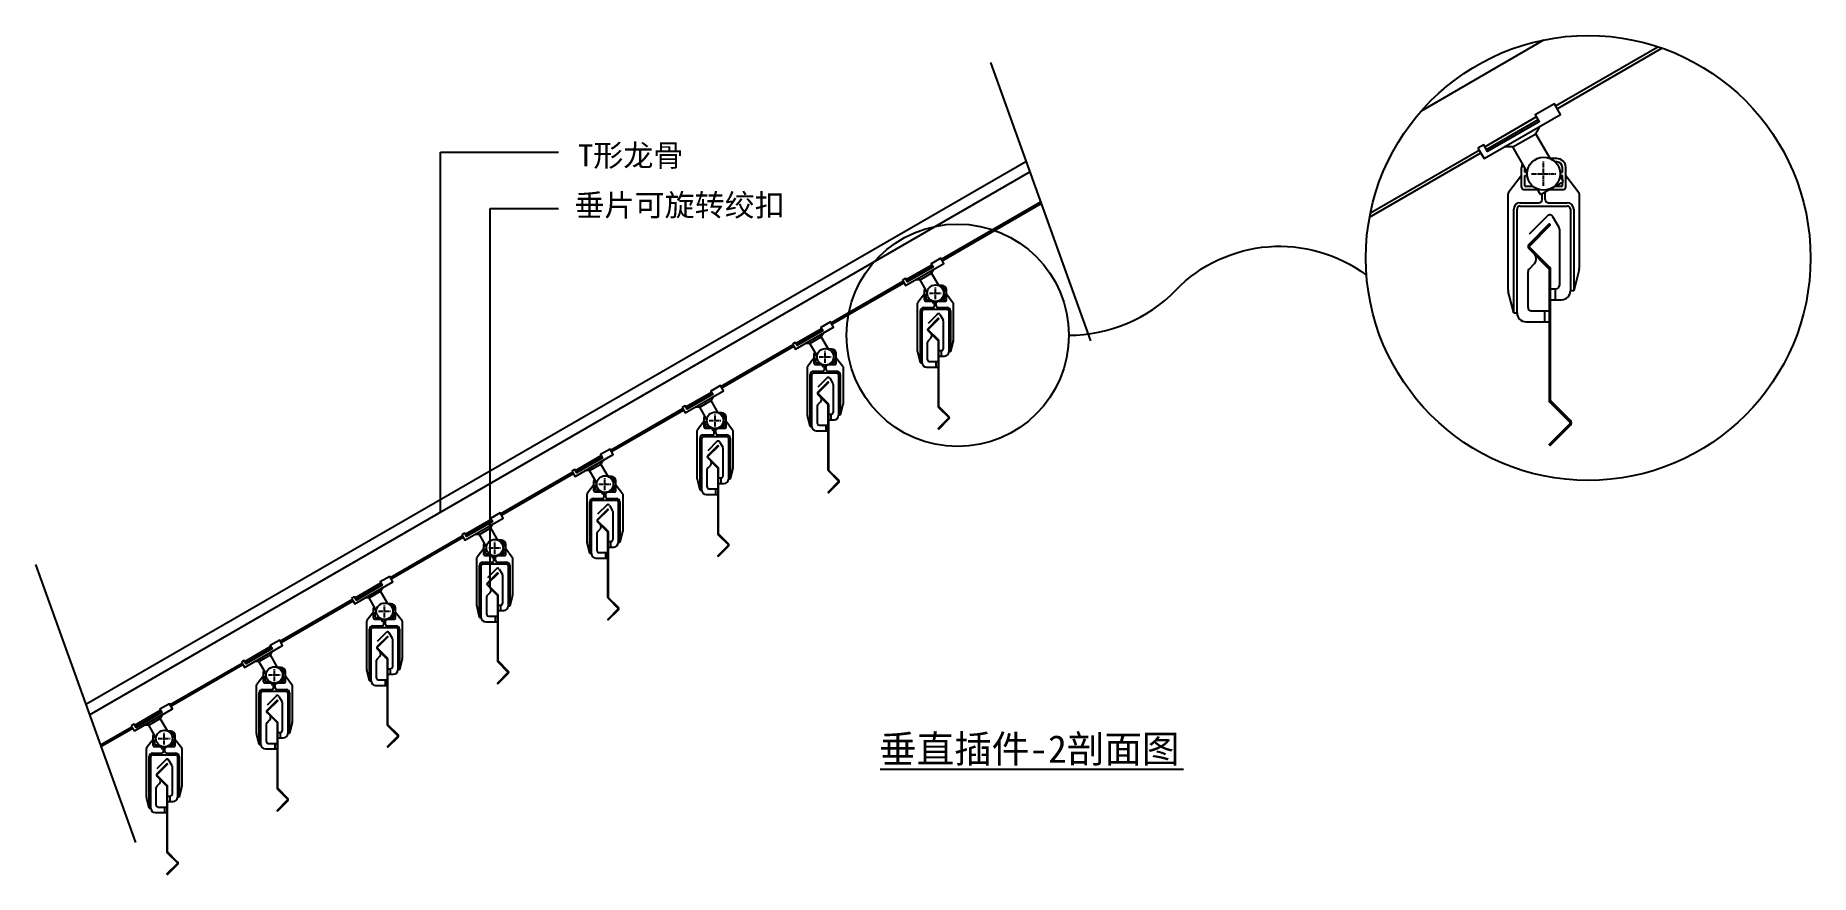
# Model space of a CAD drawing. Extents: x 57 to 1668, y 270 to 1031.
import ezdxf

# ---------------------------------------------------------------- set-up
doc = ezdxf.new("R2010")
doc.units = 0
doc.header["$LTSCALE"] = 0.2
doc.header["$MEASUREMENT"] = 0
doc.linetypes.add('CENTER2', pattern=[28.575, 19.05, -3.175, 3.175, -3.175])
doc.layers.get('0').update_dxf_attribs({"linetype": 'CONTINUOUS'})
for name, color, linetype in [('2', 2, 'CONTINUOUS'), ('3', 3, 'CONTINUOUS'), ('4', 4, 'CONTINUOUS'), ('7', 7, 'CONTINUOUS'), ('BH', 3, 'CONTINUOUS'), ('DIM', 3, 'CONTINUOUS'), ('S', 7, 'CONTINUOUS'), ('TEXT', 3, 'CONTINUOUS')]:
    doc.layers.add(name, color=color, linetype=linetype)
doc.styles.add('HZ', font='')
doc.styles.get('HZ').set_extended_font_data('仿宋_GB2312')
doc.dimstyles.new('STANDARD$7', dxfattribs={"dimtxt": 20, "dimasz": 5, "dimexe": 0.18, "dimexo": 0.0625, "dimgap": 0.09, "dimtad": 1, "dimdec": 0, "dimzin": 0, "dimtxsty": 'STANDARD', "dimblk1": 'DOT', "dimblk2": 'DOT', "dimsah": 1, "dimcen": 0.09, "dimclrt": 7, "dimazin": 3, "dimtfac": 1, "dimtdec": 4, "dimtmove": 0, "dimatfit": 3, "dimtolj": 1, "dimtzin": 0})

# ---------------------------------------------------------------- blocks, each defined once
blk = doc.blocks.new('_DOT')
at = {"color": 0, "linetype": 'BYBLOCK'}
blk.add_line((-0.5, 0), (-1, 0), dxfattribs=at)
at = {"color": 0, "linetype": 'BYBLOCK', "const_width": 0.5}
blk.add_lwpolyline([(-0.25, 0, 1), (0.25, 0, 1)], format="xyb", close=True, dxfattribs=at)

msp = doc.modelspace()

# ---------------------------------------------------------------- linework, layer by layer
at = {"layer": '2'}
msp.add_line((102.8, 424.7), (956, 917.3), dxfattribs=at)
at = {"layer": '3'}
for p, q in [((1398, 930.4), (1418.8, 942.4)), ((1424.4, 882.8), (1424.4, 887.9)), ((1427.4, 882.8), (1427.4, 888.8)), ((1398.7, 779.8), (1398.7, 873.8)), ((1401.7, 779.8), (1401.7, 873.8)), ((1404.7, 879.8), (1421.4, 879.8)), ((1404.7, 876.8), (1447.2, 876.8)), ((1430.4, 879.8), (1447.2, 879.8)), ((1450.2, 873.8), (1450.2, 799.8)), ((1453.2, 873.8), (1453.2, 799.8)), ((1429.3, 867.9), (1412.6, 851.1)), ((1434, 867.3), (1439.7, 857.5)), ((1440.2, 856), (1440.2, 804.8)), ((1412.6, 819.6), (1417.5, 824.5)), ((859.9, 809.9), (870.3, 815.9)), ((1411.7, 784.8), (1411.7, 817.5)), ((1432.2, 801.8), (1437.2, 801.8)), ((1432.2, 791.8), (1442.2, 791.8)), ((1436.2, 801.8), (1436.2, 791.8)), ((1453.2, 799.8), (1450.2, 799.8)), ((860.2, 734.6), (860.2, 781.6)), ((861.7, 734.6), (861.7, 781.6)), ((863.2, 784.6), (871.6, 784.6)), ((863.2, 783.1), (884.5, 783.1)), ((875.6, 778.6), (867.2, 770.3)), ((873.1, 786.1), (873.1, 788.6)), ((874.6, 786.1), (874.6, 789.1)), ((876.1, 784.6), (884.5, 784.6)), ((877.9, 778.3), (880.8, 773.4)), ((886, 781.6), (886, 744.6)), ((887.5, 781.6), (887.5, 744.6)), ((1414.7, 781.8), (1430.8, 781.8)), ((1426.8, 781.8), (1426.8, 771.8)), ((1430.8, 781.8), (1430.8, 771.8)), ((759.9, 752.2), (770.3, 758.2)), ((881, 772.7), (881, 747.1)), ((1409.7, 771.8), (1430.8, 771.8)), ((866.7, 737.1), (866.7, 753.4)), ((867.2, 754.5), (869.6, 756.9)), ((877, 745.6), (879.5, 745.6)), ((879, 745.6), (879, 740.6)), ((887.5, 744.6), (886, 744.6)), ((763.2, 726.9), (771.6, 726.9)), ((763.2, 725.4), (784.5, 725.4)), ((773.1, 728.4), (773.1, 730.9)), ((774.6, 728.4), (774.6, 731.4)), ((776.1, 726.9), (784.5, 726.9)), ((865.7, 730.6), (876.3, 730.6)), ((868.2, 735.6), (876.3, 735.6)), ((874.3, 735.6), (874.3, 730.6)), ((876.3, 735.6), (876.3, 730.6)), ((877, 740.6), (882, 740.6)), ((760.2, 676.9), (760.2, 723.9)), ((761.7, 676.9), (761.7, 723.9)), ((775.6, 720.9), (767.2, 712.5)), ((777.9, 720.6), (780.8, 715.7)), ((781, 715), (781, 689.4)), ((786, 723.9), (786, 686.9)), ((787.5, 723.9), (787.5, 686.9)), ((659.9, 694.4), (670.3, 700.4)), ((766.7, 679.4), (766.7, 695.7)), ((767.2, 696.8), (769.6, 699.2)), ((768.2, 677.9), (776.3, 677.9)), ((774.3, 677.9), (774.3, 672.9)), ((776.3, 677.9), (776.3, 672.9)), ((777, 687.9), (779.5, 687.9)), ((777, 682.9), (782, 682.9)), ((779, 687.9), (779, 682.9)), ((787.5, 686.9), (786, 686.9)), ((660.2, 619.1), (660.2, 666.1)), ((661.7, 619.1), (661.7, 666.1)), ((663.2, 669.1), (671.6, 669.1)), ((663.2, 667.6), (684.5, 667.6)), ((675.6, 663.2), (667.2, 654.8)), ((673.1, 670.6), (673.1, 673.2)), ((674.6, 670.6), (674.6, 673.6)), ((676.1, 669.1), (684.5, 669.1)), ((677.9, 662.9), (680.8, 658)), ((686, 666.1), (686, 629.1)), ((687.5, 666.1), (687.5, 629.1)), ((765.7, 672.9), (776.3, 672.9)), ((681, 657.2), (681, 631.6)), ((559.9, 636.7), (570.3, 642.7)), ((666.7, 621.6), (666.7, 638)), ((667.2, 639), (669.6, 641.5)), ((677, 630.1), (679.5, 630.1)), ((679, 630.1), (679, 625.1)), ((687.5, 629.1), (686, 629.1)), ((573.1, 612.9), (573.1, 615.4)), ((574.6, 612.9), (574.6, 615.9)), ((665.7, 615.1), (676.3, 615.1)), ((668.2, 620.1), (676.3, 620.1)), ((674.3, 620.1), (674.3, 615.1)), ((676.3, 620.1), (676.3, 615.1)), ((677, 625.1), (682, 625.1)), ((560.2, 561.4), (560.2, 608.4)), ((561.7, 561.4), (561.7, 608.4)), ((563.2, 611.4), (571.6, 611.4)), ((563.2, 609.9), (584.5, 609.9)), ((575.6, 605.4), (567.2, 597.1)), ((576.1, 611.4), (584.5, 611.4)), ((577.9, 605.1), (580.8, 600.2)), ((581, 599.5), (581, 573.9)), ((586, 608.4), (586, 571.4)), ((587.5, 608.4), (587.5, 571.4)), ((459.9, 578.9), (470.3, 584.9)), ((566.7, 563.9), (566.7, 580.2)), ((567.2, 581.3), (569.6, 583.7)), ((577, 572.4), (579.5, 572.4)), ((577, 567.4), (582, 567.4)), ((579, 572.4), (579, 567.4)), ((587.5, 571.4), (586, 571.4)), ((460.2, 503.6), (460.2, 550.6)), ((461.7, 503.6), (461.7, 550.6)), ((463.2, 553.6), (471.6, 553.6)), ((463.2, 552.1), (484.5, 552.1)), ((473.1, 555.1), (473.1, 557.7)), ((474.6, 555.1), (474.6, 558.1)), ((476.1, 553.6), (484.5, 553.6)), ((486, 550.6), (486, 513.7)), ((487.5, 550.6), (487.5, 513.7)), ((565.7, 557.4), (576.3, 557.4)), ((568.2, 562.4), (576.3, 562.4)), ((574.3, 562.4), (574.3, 557.4)), ((576.3, 562.4), (576.3, 557.4)), ((475.6, 547.7), (467.2, 539.3)), ((477.9, 547.4), (480.8, 542.5)), ((481, 541.8), (481, 516.2)), ((359.9, 521.2), (370.3, 527.2)), ((466.7, 506.1), (466.7, 522.5)), ((467.2, 523.6), (469.6, 526)), ((373.1, 497.4), (373.1, 500)), ((374.6, 497.4), (374.6, 500.4)), ((465.7, 499.6), (476.3, 499.6)), ((468.2, 504.6), (476.3, 504.6)), ((474.3, 504.6), (474.3, 499.6)), ((476.3, 504.6), (476.3, 499.6)), ((477, 514.7), (479.5, 514.7)), ((477, 509.7), (482, 509.7)), ((479, 514.7), (479, 509.7)), ((487.5, 513.7), (486, 513.7)), ((360.2, 445.9), (360.2, 492.9)), ((361.7, 445.9), (361.7, 492.9)), ((363.2, 495.9), (371.6, 495.9)), ((363.2, 494.4), (384.5, 494.4)), ((375.6, 490), (367.2, 481.6)), ((376.1, 495.9), (384.5, 495.9)), ((377.9, 489.7), (380.8, 484.8)), ((381, 484), (381, 458.4)), ((386, 492.9), (386, 455.9)), ((387.5, 492.9), (387.5, 455.9)), ((259.9, 463.5), (270.3, 469.5)), ((367.2, 465.8), (369.6, 468.3)), ((366.7, 448.4), (366.7, 464.8)), ((377, 456.9), (379.5, 456.9)), ((377, 451.9), (382, 451.9)), ((379, 456.9), (379, 451.9)), ((387.5, 455.9), (386, 455.9)), ((260.2, 388.2), (260.2, 435.2)), ((261.7, 388.2), (261.7, 435.2)), ((263.2, 438.2), (271.6, 438.2)), ((263.2, 436.7), (284.5, 436.7)), ((273.1, 439.7), (273.1, 442.2)), ((274.6, 439.7), (274.6, 442.7)), ((276.1, 438.2), (284.5, 438.2)), ((286, 435.2), (286, 398.2)), ((287.5, 435.2), (287.5, 398.2)), ((365.7, 441.9), (376.3, 441.9)), ((368.2, 446.9), (376.3, 446.9)), ((374.3, 446.9), (374.3, 441.9)), ((376.3, 446.9), (376.3, 441.9)), ((275.6, 432.2), (267.2, 423.9)), ((277.9, 431.9), (280.8, 427)), ((281, 426.3), (281, 400.7)), ((159.9, 405.7), (170.3, 411.7)), ((266.7, 390.7), (266.7, 407)), ((267.2, 408.1), (269.6, 410.5)), ((268.2, 389.2), (276.3, 389.2)), ((274.3, 389.2), (274.3, 384.2)), ((276.3, 389.2), (276.3, 384.2)), ((277, 399.2), (279.5, 399.2)), ((277, 394.2), (282, 394.2)), ((279, 399.2), (279, 394.2)), ((287.5, 398.2), (286, 398.2)), ((160.2, 330.4), (160.2, 377.4)), ((161.7, 330.4), (161.7, 377.4)), ((163.2, 380.4), (171.6, 380.4)), ((163.2, 378.9), (184.5, 378.9)), ((175.6, 374.5), (167.2, 366.1)), ((173.1, 381.9), (173.1, 384.5)), ((174.6, 381.9), (174.6, 384.9)), ((176.1, 380.4), (184.5, 380.4)), ((177.9, 374.2), (180.8, 369.3)), ((186, 377.4), (186, 340.5)), ((187.5, 377.4), (187.5, 340.5)), ((265.7, 384.2), (276.3, 384.2)), ((181, 368.5), (181, 343)), ((166.7, 332.9), (166.7, 349.3)), ((167.2, 350.4), (169.6, 352.8)), ((177, 341.5), (179.5, 341.5)), ((179, 341.5), (179, 336.5)), ((187.5, 340.5), (186, 340.5)), ((165.7, 326.4), (176.3, 326.4)), ((168.2, 331.4), (176.3, 331.4)), ((174.3, 331.4), (174.3, 326.4)), ((176.3, 331.4), (176.3, 326.4)), ((177, 336.5), (182, 336.5))]:
    msp.add_line(p, q, dxfattribs=at)
for points in [[(867.2, 765.7, 0.414214), (867.2, 763.6), (876, 754.8, -0.198912), (876.3, 754.2), (876.3, 724.7), (876.3, 695.2, 0.198912), (876.7, 694.1), (885.6, 685.2, -0.414214), (885.6, 684.2), (876.4, 674.9), (876.9, 674.4), (886.1, 683.6, 0.414214), (886.1, 685.7), (877.2, 694.6, -0.198912), (877, 695.1), (877, 724.7), (877, 754.2, 0.198912), (876.5, 755.3), (867.6, 764.2, -0.414214), (867.6, 765.2), (876.9, 774.4), (876.4, 774.9)], [(767.2, 708, 0.414214), (767.2, 705.9), (776, 697, -0.198912), (776.3, 696.5), (776.3, 667), (776.3, 637.4, 0.198912), (776.7, 636.4), (785.6, 627.5, -0.414214), (785.6, 626.4), (776.4, 617.2), (776.9, 616.7), (786.1, 625.9, 0.414214), (786.1, 628), (777.2, 636.9, -0.198912), (777, 637.4), (777, 667), (777, 696.5, 0.198912), (776.5, 697.5), (767.6, 706.4, -0.414214), (767.6, 707.5), (776.9, 716.7), (776.4, 717.2)], [(667.2, 650.3, 0.414214), (667.2, 648.2), (676, 639.3, -0.198912), (676.3, 638.8), (676.3, 609.2), (676.3, 579.7, 0.198912), (676.7, 578.6), (685.6, 569.7, -0.414214), (685.6, 568.7), (676.4, 559.5), (676.9, 559), (686.1, 568.2, 0.414214), (686.1, 570.3), (677.2, 579.1, -0.198912), (677, 579.7), (677, 609.2), (677, 638.7, 0.198912), (676.5, 639.8), (667.6, 648.7, -0.414214), (667.6, 649.7), (676.9, 659), (676.4, 659.5)], [(567.2, 592.5, 0.414214), (567.2, 590.4), (576, 581.6, -0.198912), (576.3, 581), (576.3, 551.5), (576.3, 522, 0.198912), (576.7, 520.9), (585.6, 512, -0.414214), (585.6, 511), (576.4, 501.7), (576.9, 501.2), (586.1, 510.4, 0.414214), (586.1, 512.5), (577.2, 521.4, -0.198912), (577, 521.9), (577, 551.5), (577, 581, 0.198912), (576.5, 582.1), (567.6, 591, -0.414214), (567.6, 592), (576.9, 601.2), (576.4, 601.7)], [(467.2, 534.8, 0.414214), (467.2, 532.7), (476, 523.8, -0.198912), (476.3, 523.3), (476.3, 493.8), (476.3, 464.2, 0.198912), (476.7, 463.2), (485.6, 454.3, -0.414214), (485.6, 453.2), (476.4, 444), (476.9, 443.5), (486.1, 452.7, 0.414214), (486.1, 454.8), (477.2, 463.7, -0.198912), (477, 464.2), (477, 493.8), (477, 523.3, 0.198912), (476.5, 524.3), (467.6, 533.2, -0.414214), (467.6, 534.3), (476.9, 543.5), (476.4, 544)], [(367.2, 477.1, 0.414214), (367.2, 475), (376, 466.1, -0.198912), (376.3, 465.6), (376.3, 436), (376.3, 406.5, 0.198912), (376.7, 405.4), (385.6, 396.5, -0.414214), (385.6, 395.5), (376.4, 386.3), (376.9, 385.8), (386.1, 395, 0.414214), (386.1, 397.1), (377.2, 405.9, -0.198912), (377, 406.5), (377, 436), (377, 465.5, 0.198912), (376.5, 466.6), (367.6, 475.5, -0.414214), (367.6, 476.5), (376.9, 485.8), (376.4, 486.3)], [(267.2, 419.3, 0.414214), (267.2, 417.2), (276, 408.4, -0.198912), (276.3, 407.8), (276.3, 378.3), (276.3, 348.8, 0.198912), (276.7, 347.7), (285.6, 338.8, -0.414214), (285.6, 337.7), (276.4, 328.5), (276.9, 328), (286.1, 337.2, 0.414214), (286.1, 339.3), (277.2, 348.2, -0.198912), (277, 348.7), (277, 378.3), (277, 407.8, 0.198912), (276.5, 408.9), (267.6, 417.7, -0.414214), (267.6, 418.8), (276.9, 428), (276.4, 428.5)], [(167.2, 361.6, 0.414214), (167.2, 359.5), (176, 350.6, -0.198912), (176.3, 350.1), (176.3, 320.6), (176.3, 291, 0.198912), (176.7, 290), (185.6, 281.1, -0.414214), (185.6, 280), (176.4, 270.8), (176.9, 270.3), (186.1, 279.5, 0.414214), (186.1, 281.6), (177.2, 290.5, -0.198912), (177, 291), (177, 320.6), (177, 350.1, 0.198912), (176.5, 351.1), (167.6, 360, -0.414214), (167.6, 361.1), (176.9, 370.3), (176.4, 370.8)]]:
    msp.add_lwpolyline(points, format="xyb", close=True, dxfattribs=at)
for centre, radius, start, end in [((1404.7, 873.8), 6, 90, 180), ((1404.7, 873.8), 3, 90, 180), ((1421.4, 882.8), 3, 270, 0), ((1430.4, 882.8), 3, 180, 270), ((1447.2, 873.8), 6, 360, 90), ((1447.2, 873.8), 3, 360, 90), ((1431.5, 865.8), 3, 30.2564, 135), ((1437.2, 856), 3, 0, 30.2564), ((1413.2, 828.7), 6, 315, 45), ((1414.7, 817.5), 3, 135, 180), ((1397.7, 800.3), 4, 180, 194.0362), ((1437.2, 804.8), 3, 270, 360), ((1442.2, 799.8), 8, 270, 0), ((863.2, 781.6), 3, 90, 180), ((863.2, 781.6), 1.5, 90, 180), ((871.6, 786.1), 1.5, 270, 0), ((876.1, 786.1), 1.5, 180, 270), ((876.6, 777.6), 1.5, 30.2564, 135), ((879.5, 772.7), 1.5, 0, 30.2564), ((884.5, 781.6), 3, 360, 90), ((884.5, 781.6), 1.5, 360, 90), ((1409.7, 779.8), 8, 180, 270), ((1414.7, 784.8), 3, 180, 270), ((867.5, 759.1), 3, 315, 45), ((859.7, 744.8), 2, 180, 194.0362), ((868.2, 753.4), 1.5, 135, 180), ((879.5, 747.1), 1.5, 270, 360), ((882, 744.6), 4, 270, 0), ((763.2, 723.9), 3, 90, 180), ((763.2, 723.9), 1.5, 90, 180), ((771.6, 728.4), 1.5, 270, 0), ((776.1, 728.4), 1.5, 180, 270), ((784.5, 723.9), 3, 360, 90), ((784.5, 723.9), 1.5, 360, 90), ((865.7, 734.6), 4, 180, 270), ((868.2, 737.1), 1.5, 180, 270), ((776.6, 719.8), 1.5, 30.2564, 135), ((779.5, 715), 1.5, 0, 30.2564), ((768.2, 695.7), 1.5, 135, 180), ((767.5, 701.3), 3, 315, 45), ((759.7, 687.1), 2, 180, 194.0362), ((765.7, 676.9), 4, 180, 270), ((768.2, 679.4), 1.5, 180, 270), ((779.5, 689.4), 1.5, 270, 360), ((782, 686.9), 4, 270, 0), ((663.2, 666.1), 3, 90, 180), ((663.2, 666.1), 1.5, 90, 180), ((671.6, 670.6), 1.5, 270, 0), ((676.1, 670.6), 1.5, 180, 270), ((676.6, 662.1), 1.5, 30.2564, 135), ((684.5, 666.1), 3, 360, 90), ((684.5, 666.1), 1.5, 360, 90), ((667.5, 643.6), 3, 315, 45), ((679.5, 657.2), 1.5, 0, 30.2564), ((659.7, 629.4), 2, 180, 194.0362), ((668.2, 638), 1.5, 135, 180), ((679.5, 631.6), 1.5, 270, 360), ((682, 629.1), 4, 270, 0), ((571.6, 612.9), 1.5, 270, 0), ((576.1, 612.9), 1.5, 180, 270), ((665.7, 619.1), 4, 180, 270), ((668.2, 621.6), 1.5, 180, 270), ((563.2, 608.4), 3, 90, 180), ((563.2, 608.4), 1.5, 90, 180), ((576.6, 604.4), 1.5, 30.2564, 135), ((579.5, 599.5), 1.5, 0, 30.2564), ((584.5, 608.4), 3, 360, 90), ((584.5, 608.4), 1.5, 360, 90), ((568.2, 580.2), 1.5, 135, 180), ((567.5, 585.9), 3, 315, 45), ((559.7, 571.6), 2, 180, 194.0362), ((568.2, 563.9), 1.5, 180, 270), ((579.5, 573.9), 1.5, 270, 360), ((582, 571.4), 4, 270, 0), ((463.2, 550.6), 3, 90, 180), ((463.2, 550.6), 1.5, 90, 180), ((471.6, 555.1), 1.5, 270, 0), ((476.1, 555.1), 1.5, 180, 270), ((476.6, 546.6), 1.5, 30.2564, 135), ((484.5, 550.6), 3, 360, 90), ((484.5, 550.6), 1.5, 360, 90), ((565.7, 561.4), 4, 180, 270), ((479.5, 541.8), 1.5, 0, 30.2564), ((468.2, 522.5), 1.5, 135, 180), ((467.5, 528.1), 3, 315, 45), ((479.5, 516.2), 1.5, 270, 360), ((459.7, 513.9), 2, 180, 194.0362), ((465.7, 503.6), 4, 180, 270), ((468.2, 506.1), 1.5, 180, 270), ((482, 513.7), 4, 270, 0), ((363.2, 492.9), 3, 90, 180), ((363.2, 492.9), 1.5, 90, 180), ((371.6, 497.4), 1.5, 270, 0), ((376.1, 497.4), 1.5, 180, 270), ((376.6, 488.9), 1.5, 30.2564, 135), ((379.5, 484), 1.5, 0, 30.2564), ((384.5, 492.9), 3, 360, 90), ((384.5, 492.9), 1.5, 360, 90), ((367.5, 470.4), 3, 315, 45), ((359.7, 456.2), 2, 180, 194.0362), ((368.2, 464.8), 1.5, 135, 180), ((379.5, 458.4), 1.5, 270, 360), ((382, 455.9), 4, 270, 0), ((263.2, 435.2), 3, 90, 180), ((263.2, 435.2), 1.5, 90, 180), ((271.6, 439.7), 1.5, 270, 0), ((276.1, 439.7), 1.5, 180, 270), ((284.5, 435.2), 3, 360, 90), ((284.5, 435.2), 1.5, 360, 90), ((365.7, 445.9), 4, 180, 270), ((368.2, 448.4), 1.5, 180, 270), ((276.6, 431.2), 1.5, 30.2564, 135), ((279.5, 426.3), 1.5, 0, 30.2564), ((268.2, 407), 1.5, 135, 180), ((267.5, 412.7), 3, 315, 45), ((259.7, 398.4), 2, 180, 194.0362), ((265.7, 388.2), 4, 180, 270), ((268.2, 390.7), 1.5, 180, 270), ((279.5, 400.7), 1.5, 270, 360), ((282, 398.2), 4, 270, 0), ((163.2, 377.4), 3, 90, 180), ((163.2, 377.4), 1.5, 90, 180), ((171.6, 381.9), 1.5, 270, 0), ((176.1, 381.9), 1.5, 180, 270), ((176.6, 373.4), 1.5, 30.2564, 135), ((184.5, 377.4), 3, 360, 90), ((184.5, 377.4), 1.5, 360, 90), ((167.5, 354.9), 3, 315, 45), ((179.5, 368.5), 1.5, 0, 30.2564), ((159.7, 340.7), 2, 180, 194.0362), ((168.2, 349.3), 1.5, 135, 180), ((179.5, 343), 1.5, 270, 360), ((182, 340.5), 4, 270, 0), ((165.7, 330.4), 4, 180, 270), ((168.2, 332.9), 1.5, 180, 270)]:
    msp.add_arc(centre, radius, start, end, dxfattribs=at)
at = {"layer": '4'}
for p, q in [((1315, 963.3), (1426.2, 1027.5)), ((106.2, 415.2), (959.5, 907.8))]:
    msp.add_line(p, q, dxfattribs=at)
for points in [[(1366.3, 929.4), (1371.8, 919.9), (1441.1, 959.9), (1435.6, 969.4), (1418.2, 959.4), (1421.7, 953.3), (1375, 926.3), (1371.5, 932.4), (1366.3, 929.4)], [(844, 809.4), (846.8, 804.6), (881.4, 824.6), (878.7, 829.4), (870, 824.4), (871.8, 821.4), (848.4, 807.9), (846.6, 810.9), (844, 809.4)], [(744, 751.6), (746.8, 746.9), (781.4, 766.9), (778.7, 771.6), (770, 766.6), (771.8, 763.6), (748.4, 750.1), (746.6, 753.1), (744, 751.6)], [(644, 693.9), (646.8, 689.2), (681.4, 709.2), (678.7, 713.9), (670, 708.9), (671.8, 705.9), (648.4, 692.4), (646.6, 695.4), (644, 693.9)], [(544, 636.2), (546.8, 631.4), (581.4, 651.4), (578.7, 656.2), (570, 651.2), (571.8, 648.1), (548.4, 634.6), (546.6, 637.7), (544, 636.2)], [(444, 578.4), (446.8, 573.7), (481.4, 593.7), (478.7, 598.4), (470, 593.4), (471.8, 590.4), (448.4, 576.9), (446.6, 579.9), (444, 578.4)], [(344, 520.7), (346.8, 515.9), (381.4, 535.9), (378.7, 540.7), (370, 535.7), (371.8, 532.7), (348.4, 519.2), (346.6, 522.2), (344, 520.7)], [(244, 463), (246.8, 458.2), (281.4, 478.2), (278.7, 483), (270, 478), (271.8, 474.9), (248.4, 461.4), (246.6, 464.5), (244, 463)], [(144, 405.2), (146.8, 400.5), (181.4, 420.5), (178.7, 425.2), (170, 420.2), (171.8, 417.2), (148.4, 403.7), (146.6, 406.7), (144, 405.2)]]:
    msp.add_lwpolyline(points, dxfattribs=at)
for centre, radius in [((1425.9, 906.1), 15), ((873.9, 797.7), 7.5), ((773.9, 740), 7.5), ((673.9, 682.3), 7.5), ((573.9, 624.5), 7.5), ((473.9, 566.8), 7.5), ((373.9, 509.1), 7.5), ((273.9, 451.3), 7.5), ((173.9, 393.6), 7.5)]:
    msp.add_circle(centre, radius, dxfattribs=at)
at = {"layer": '7'}
msp.add_lwpolyline([(1412.6, 842.1, 0.414214), (1412.6, 837.9), (1430.3, 820.1, -0.198912), (1430.8, 819.1), (1430.8, 760), (1430.8, 700.9, 0.198912), (1431.6, 698.8), (1449.4, 681, -0.414214), (1449.4, 678.9), (1431, 660.5), (1431.9, 659.5), (1450.3, 677.9, 0.414214), (1450.3, 682.1), (1432.6, 699.8, -0.198912), (1432.2, 700.9), (1432.2, 760), (1432.2, 819, 0.198912), (1431.3, 821.2), (1413.5, 838.9, -0.414214), (1413.5, 841), (1431.9, 859.5), (1431, 860.5)], format="xyb", close=True, dxfattribs=at)
at = {"layer": 'BH'}
for p, q in [((923.8, 1006.9), (1014.6, 754.6)), ((57.1, 551.6), (147.9, 299.4))]:
    msp.add_line(p, q, dxfattribs=at)
at = {"layer": 'BH', "linetype": 'CENTER2'}
for p, q in [((1414.9, 906.1), (1436.9, 906.1)), ((1414.9, 906.1), (1436.9, 906.1)), ((1425.9, 895.1), (1425.9, 917.1)), ((1425.9, 895.1), (1425.9, 917.1)), ((868.4, 797.7), (879.4, 797.7)), ((868.4, 797.7), (879.4, 797.7)), ((873.9, 792.2), (873.9, 803.2)), ((873.9, 792.2), (873.9, 803.2)), ((773.9, 734.5), (773.9, 745.5)), ((773.9, 734.5), (773.9, 745.5)), ((768.4, 740), (779.4, 740)), ((768.4, 740), (779.4, 740)), ((668.4, 682.3), (679.4, 682.3)), ((668.4, 682.3), (679.4, 682.3)), ((673.9, 676.8), (673.9, 687.8)), ((673.9, 676.8), (673.9, 687.8)), ((573.9, 619), (573.9, 630)), ((573.9, 619), (573.9, 630)), ((568.4, 624.5), (579.4, 624.5)), ((568.4, 624.5), (579.4, 624.5)), ((468.4, 566.8), (479.4, 566.8)), ((468.4, 566.8), (479.4, 566.8)), ((473.9, 561.3), (473.9, 572.3)), ((473.9, 561.3), (473.9, 572.3)), ((368.4, 509.1), (379.4, 509.1)), ((368.4, 509.1), (379.4, 509.1)), ((373.9, 503.6), (373.9, 514.6)), ((373.9, 503.6), (373.9, 514.6)), ((268.4, 451.3), (279.4, 451.3)), ((268.4, 451.3), (279.4, 451.3)), ((273.9, 445.8), (273.9, 456.8)), ((273.9, 445.8), (273.9, 456.8)), ((168.4, 393.6), (179.4, 393.6)), ((173.9, 388.1), (173.9, 399.1))]:
    msp.add_line(p, q, dxfattribs=at)
at = {"layer": 'DIM', "color": 6}
msp.add_line((823.6, 365.9), (1099.1, 365.9), dxfattribs=at)
at = {"layer": 'DIM'}
msp.add_lwpolyline([(994.9, 759.5, 0.202476), (1092, 800.5, -0.377208), (1265.1, 814, -0.019302)], format="xyb", dxfattribs=at)
for centre, radius in [((1466.3, 829.7), 201.8), ((894, 759.5), 100.9)]:
    msp.add_circle(centre, radius, dxfattribs=at)
at = {"layer": 'S'}
for p, q in [((1436.6, 967.6), (1529.5, 1021.3)), ((1438.1, 965), (1533.3, 1020)), ((1372.5, 930.6), (1419.2, 957.6)), ((1374, 928), (1420.7, 955)), ((1418.8, 942.4), (1422.8, 949.3)), ((1431.8, 919.9), (1418.8, 942.4)), ((1267.9, 866.8), (1368.8, 925)), ((1268.7, 870.7), (1367.3, 927.6)), ((1398, 930.4), (1390, 930.4)), ((1411, 907.9), (1398, 930.4)), ((1437.9, 919.8), (1432, 919.8)), ((1405.9, 904.6), (1394.1, 889.1)), ((1405.9, 893.8), (1405.9, 911.8)), ((1408.9, 907.6), (1408.9, 911.8)), ((1408.9, 907.6), (1411, 907.6)), ((1408.9, 904.6), (1411, 904.6)), ((1408.9, 894.8), (1408.9, 904.6)), ((1437.9, 916.8), (1436.4, 916.8)), ((1443.8, 899.1), (1440.8, 904.3)), ((1440.9, 907.6), (1442.9, 907.6)), ((1440.9, 904.6), (1442.9, 904.6)), ((1442.9, 907.6), (1442.9, 911.8)), ((1442.9, 900.6), (1442.9, 904.6)), ((1445.9, 893.8), (1445.9, 911.8)), ((1445.9, 904.6), (1457.7, 889.1)), ((1393.7, 800.3), (1393.7, 887.9)), ((1407.9, 891.8), (1420.3, 891.8)), ((1408.9, 894.8), (1416, 894.8)), ((1423, 887.1), (1420, 892.3)), ((1423, 887.1), (1443.8, 899.1)), ((1431.2, 891.8), (1443.9, 891.8)), ((1436.4, 894.8), (1442.9, 894.8)), ((1442.9, 894.8), (1442.9, 898.6)), ((1458.2, 887.9), (1458.2, 820.3)), ((879.2, 828.5), (969.3, 880.5)), ((879.9, 827.2), (969.8, 879.1)), ((847.1, 810), (870.5, 823.5)), ((847.9, 808.7), (871.3, 822.2)), ((779.2, 770.8), (844.5, 808.5)), ((779.9, 769.5), (845.3, 807.2)), ((859.9, 809.9), (855.9, 809.9)), ((866.4, 798.6), (859.9, 809.9)), ((870.3, 815.9), (872.3, 819.4)), ((876.8, 804.6), (870.3, 815.9)), ((1458, 819.3), (1453.2, 799.8)), ((863.9, 797), (857.9, 789.3)), ((863.9, 791.6), (863.9, 800.6)), ((864.9, 790.6), (871.1, 790.6)), ((865.4, 798.5), (865.4, 800.6)), ((865.4, 798.5), (866.4, 798.5)), ((865.4, 792.1), (865.4, 797)), ((865.4, 797), (866.4, 797)), ((865.4, 792.1), (868.9, 792.1)), ((872.4, 788.2), (870.9, 790.8)), ((872.4, 788.2), (882.8, 794.2)), ((876.5, 790.6), (882.9, 790.6)), ((879.9, 804.6), (876.9, 804.6)), ((879.9, 803.1), (879.1, 803.1)), ((879.1, 792.1), (882.4, 792.1)), ((881.3, 798.5), (882.4, 798.5)), ((881.3, 797), (882.4, 797)), ((882.8, 794.2), (881.3, 796.8)), ((882.4, 798.5), (882.4, 800.6)), ((882.4, 795), (882.4, 797)), ((882.4, 792.1), (882.4, 794)), ((883.9, 791.6), (883.9, 800.6)), ((883.9, 797), (889.8, 789.3)), ((1398.7, 779.8), (1393.8, 799.3)), ((857.7, 744.8), (857.7, 788.6)), ((890, 788.6), (890, 754.8)), ((1398.7, 779.8), (1401.7, 779.8)), ((747.1, 752.3), (770.5, 765.8)), ((747.9, 751), (771.3, 764.5)), ((770.3, 758.2), (772.3, 761.6)), ((776.8, 746.9), (770.3, 758.2)), ((679.2, 713), (744.5, 750.8)), ((679.9, 711.7), (745.3, 749.5)), ((759.9, 752.2), (755.9, 752.2)), ((766.4, 740.9), (759.9, 752.2)), ((763.9, 733.9), (763.9, 742.9)), ((765.4, 740.7), (765.4, 742.9)), ((779.9, 746.9), (776.9, 746.9)), ((779.9, 745.4), (779.1, 745.4)), ((782.4, 740.7), (782.4, 742.9)), ((783.9, 733.9), (783.9, 742.9)), ((860.2, 734.6), (857.8, 744.4)), ((889.9, 754.4), (887.5, 744.6)), ((757.7, 687.1), (757.7, 730.9)), ((763.9, 739.2), (757.9, 731.5)), ((764.9, 732.9), (771.1, 732.9)), ((765.4, 740.7), (766.4, 740.7)), ((765.4, 734.4), (765.4, 739.2)), ((765.4, 739.2), (766.4, 739.2)), ((765.4, 734.4), (768.9, 734.4)), ((772.4, 730.5), (770.9, 733.1)), ((772.4, 730.5), (782.8, 736.5)), ((776.5, 732.9), (782.9, 732.9)), ((779.1, 734.4), (782.4, 734.4)), ((781.3, 740.7), (782.4, 740.7)), ((781.3, 739.2), (782.4, 739.2)), ((782.8, 736.5), (781.3, 739.1)), ((782.4, 737.3), (782.4, 739.2)), ((782.4, 734.4), (782.4, 736.2)), ((783.9, 739.2), (789.8, 731.5)), ((790, 730.9), (790, 697.1)), ((860.2, 734.6), (861.7, 734.6)), ((579.2, 655.3), (644.5, 693)), ((647.1, 694.5), (670.5, 708)), ((647.9, 693.2), (671.3, 706.7)), ((659.9, 694.4), (655.9, 694.4)), ((666.4, 683.2), (659.9, 694.4)), ((670.3, 700.4), (672.3, 703.9)), ((676.8, 689.2), (670.3, 700.4)), ((789.9, 696.6), (787.5, 686.9)), ((579.9, 654), (645.3, 691.7)), ((663.9, 681.5), (657.9, 673.8)), ((663.9, 676.1), (663.9, 685.1)), ((665.4, 683), (665.4, 685.1)), ((665.4, 683), (666.4, 683)), ((665.4, 676.6), (665.4, 681.5)), ((665.4, 681.5), (666.4, 681.5)), ((672.4, 672.8), (682.8, 678.8)), ((679.9, 689.1), (676.9, 689.1)), ((679.9, 687.6), (679.1, 687.6)), ((681.3, 683), (682.4, 683)), ((681.3, 681.5), (682.4, 681.5)), ((682.8, 678.8), (681.3, 681.4)), ((682.4, 683), (682.4, 685.1)), ((682.4, 679.5), (682.4, 681.5)), ((682.4, 676.6), (682.4, 678.5)), ((683.9, 676.1), (683.9, 685.1)), ((683.9, 681.5), (689.8, 673.8)), ((760.2, 676.9), (757.8, 686.6)), ((760.2, 676.9), (761.7, 676.9)), ((657.7, 629.4), (657.7, 673.2)), ((664.9, 675.1), (671.1, 675.1)), ((665.4, 676.6), (668.9, 676.6)), ((672.4, 672.8), (670.9, 675.4)), ((676.5, 675.1), (682.9, 675.1)), ((679.1, 676.6), (682.4, 676.6)), ((690, 673.2), (690, 639.4)), ((547.1, 636.8), (570.5, 650.3)), ((547.9, 635.5), (571.3, 649)), ((570.3, 642.7), (572.3, 646.1)), ((479.2, 597.6), (544.5, 635.3)), ((479.9, 596.3), (545.3, 634)), ((559.9, 636.7), (555.9, 636.7)), ((566.4, 625.4), (559.9, 636.7)), ((576.8, 631.4), (570.3, 642.7)), ((579.9, 631.4), (576.9, 631.4)), ((579.9, 629.9), (579.1, 629.9)), ((660.2, 619.1), (657.8, 628.9)), ((689.9, 638.9), (687.5, 629.1)), ((557.7, 571.6), (557.7, 615.4)), ((563.9, 623.8), (557.9, 616)), ((563.9, 618.4), (563.9, 627.4)), ((564.9, 617.4), (571.1, 617.4)), ((565.4, 625.3), (565.4, 627.4)), ((565.4, 625.3), (566.4, 625.3)), ((565.4, 618.9), (565.4, 623.8)), ((565.4, 623.8), (566.4, 623.8)), ((565.4, 618.9), (568.9, 618.9)), ((572.4, 615), (570.9, 617.6)), ((572.4, 615), (582.8, 621)), ((576.5, 617.4), (582.9, 617.4)), ((579.1, 618.9), (582.4, 618.9)), ((581.3, 625.3), (582.4, 625.3)), ((581.3, 623.8), (582.4, 623.8)), ((582.8, 621), (581.3, 623.6)), ((582.4, 625.3), (582.4, 627.4)), ((582.4, 621.8), (582.4, 623.8)), ((582.4, 618.9), (582.4, 620.8)), ((583.9, 618.4), (583.9, 627.4)), ((583.9, 623.8), (589.8, 616)), ((590, 615.4), (590, 581.6)), ((660.2, 619.1), (661.7, 619.1)), ((447.1, 579.1), (470.5, 592.6)), ((447.9, 577.8), (471.3, 591.3)), ((470.3, 584.9), (472.3, 588.4)), ((476.8, 573.7), (470.3, 584.9)), ((589.9, 581.2), (587.5, 571.4)), ((379.2, 539.8), (444.5, 577.6)), ((379.9, 538.5), (445.3, 576.3)), ((459.9, 578.9), (455.9, 578.9)), ((463.9, 566), (457.9, 558.3)), ((466.4, 567.7), (459.9, 578.9)), ((463.9, 560.6), (463.9, 569.6)), ((465.4, 567.5), (465.4, 569.6)), ((465.4, 567.5), (466.4, 567.5)), ((465.4, 561.1), (465.4, 566)), ((465.4, 566), (466.4, 566)), ((479.9, 573.6), (476.9, 573.6)), ((479.9, 572.1), (479.1, 572.1)), ((481.3, 567.5), (482.4, 567.5)), ((481.3, 566), (482.4, 566)), ((482.8, 563.3), (481.3, 565.9)), ((482.4, 567.5), (482.4, 569.6)), ((482.4, 564.1), (482.4, 566)), ((483.9, 560.6), (483.9, 569.6)), ((483.9, 566), (489.8, 558.3)), ((560.2, 561.4), (557.8, 571.1)), ((457.7, 513.9), (457.7, 557.7)), ((464.9, 559.6), (471.1, 559.6)), ((465.4, 561.1), (468.9, 561.1)), ((472.4, 557.3), (470.9, 559.9)), ((472.4, 557.3), (482.8, 563.3)), ((476.5, 559.6), (482.9, 559.6)), ((479.1, 561.1), (482.4, 561.1)), ((482.4, 561.1), (482.4, 563)), ((490, 557.7), (490, 523.9)), ((560.2, 561.4), (561.7, 561.4)), ((347.1, 521.3), (370.5, 534.8)), ((347.9, 520), (371.3, 533.5)), ((279.2, 482.1), (344.5, 519.8)), ((279.9, 480.8), (345.3, 518.5)), ((359.9, 521.2), (355.9, 521.2)), ((366.4, 510), (359.9, 521.2)), ((370.3, 527.2), (372.3, 530.7)), ((376.8, 516), (370.3, 527.2)), ((379.9, 515.9), (376.9, 515.9)), ((489.9, 523.4), (487.5, 513.7)), ((357.7, 456.2), (357.7, 500)), ((363.9, 508.3), (357.9, 500.6)), ((363.9, 502.9), (363.9, 511.9)), ((364.9, 501.9), (371.1, 501.9)), ((365.4, 509.8), (365.4, 511.9)), ((365.4, 509.8), (366.4, 509.8)), ((365.4, 503.4), (365.4, 508.3)), ((365.4, 508.3), (366.4, 508.3)), ((365.4, 503.4), (368.9, 503.4)), ((372.4, 499.6), (370.9, 502.2)), ((372.4, 499.6), (382.8, 505.6)), ((376.5, 501.9), (382.9, 501.9)), ((379.9, 514.4), (379.1, 514.4)), ((379.1, 503.4), (382.4, 503.4)), ((381.3, 509.8), (382.4, 509.8)), ((381.3, 508.3), (382.4, 508.3)), ((382.8, 505.6), (381.3, 508.2)), ((382.4, 509.8), (382.4, 511.9)), ((382.4, 506.3), (382.4, 508.3)), ((382.4, 503.4), (382.4, 505.3)), ((383.9, 502.9), (383.9, 511.9)), ((383.9, 508.3), (389.8, 500.6)), ((390, 500), (390, 466.2)), ((460.2, 503.6), (457.8, 513.4)), ((460.2, 503.6), (461.7, 503.6)), ((247.1, 463.6), (270.5, 477.1)), ((247.9, 462.3), (271.3, 475.8)), ((270.3, 469.5), (272.3, 472.9)), ((276.8, 458.2), (270.3, 469.5)), ((179.2, 424.4), (244.5, 462.1)), ((179.9, 423.1), (245.3, 460.8)), ((259.9, 463.5), (255.9, 463.5)), ((266.4, 452.2), (259.9, 463.5)), ((263.9, 445.2), (263.9, 454.2)), ((265.4, 452.1), (265.4, 454.2)), ((265.4, 452.1), (266.4, 452.1)), ((279.9, 458.2), (276.9, 458.2)), ((279.9, 456.7), (279.1, 456.7)), ((281.3, 452.1), (282.4, 452.1)), ((282.4, 452.1), (282.4, 454.2)), ((283.9, 445.2), (283.9, 454.2)), ((360.2, 445.9), (357.8, 455.7)), ((389.9, 465.7), (387.5, 455.9)), ((257.7, 398.4), (257.7, 442.2)), ((263.9, 450.6), (257.9, 442.8)), ((264.9, 444.2), (271.1, 444.2)), ((265.4, 445.7), (265.4, 450.6)), ((265.4, 450.6), (266.4, 450.6)), ((265.4, 445.7), (268.9, 445.7)), ((272.4, 441.8), (270.9, 444.4)), ((272.4, 441.8), (282.8, 447.8)), ((276.5, 444.2), (282.9, 444.2)), ((279.1, 445.7), (282.4, 445.7)), ((281.3, 450.6), (282.4, 450.6)), ((282.8, 447.8), (281.3, 450.4)), ((282.4, 448.6), (282.4, 450.6)), ((282.4, 445.7), (282.4, 447.6)), ((283.9, 450.6), (289.8, 442.8)), ((290, 442.2), (290, 408.4)), ((360.2, 445.9), (361.7, 445.9)), ((147.1, 405.9), (170.5, 419.4)), ((116, 387.9), (144.5, 404.4)), ((116.5, 386.5), (145.3, 403.1)), ((147.9, 404.6), (171.3, 418.1)), ((159.9, 405.7), (155.9, 405.7)), ((166.4, 394.5), (159.9, 405.7)), ((170.3, 411.7), (172.3, 415.2)), ((176.8, 400.5), (170.3, 411.7)), ((289.9, 407.9), (287.5, 398.2)), ((163.9, 392.8), (157.9, 385.1)), ((163.9, 387.4), (163.9, 396.4)), ((165.4, 394.3), (165.4, 396.4)), ((165.4, 394.3), (166.4, 394.3)), ((165.4, 392.8), (166.4, 392.8)), ((165.4, 387.9), (165.4, 392.8)), ((165.4, 387.9), (168.9, 387.9)), ((172.4, 384.1), (170.9, 386.7)), ((172.4, 384.1), (182.8, 390.1)), ((179.9, 400.4), (176.9, 400.4)), ((179.9, 398.9), (179.1, 398.9)), ((179.1, 387.9), (182.4, 387.9)), ((181.3, 394.3), (182.4, 394.3)), ((181.3, 392.8), (182.4, 392.8)), ((182.8, 390.1), (181.3, 392.7)), ((182.4, 394.3), (182.4, 396.4)), ((182.4, 390.9), (182.4, 392.8)), ((182.4, 387.9), (182.4, 389.8)), ((183.9, 387.4), (183.9, 396.4)), ((183.9, 392.8), (189.8, 385.1)), ((260.2, 388.2), (257.8, 397.9)), ((260.2, 388.2), (261.7, 388.2)), ((157.7, 340.7), (157.7, 384.5)), ((164.9, 386.4), (171.1, 386.4)), ((176.5, 386.4), (182.9, 386.4)), ((190, 384.5), (190, 350.7)), ((160.2, 330.4), (157.8, 340.2)), ((189.9, 350.2), (187.5, 340.5)), ((160.2, 330.4), (161.7, 330.4))]:
    msp.add_line(p, q, dxfattribs=at)
for centre, radius, start, end in [((1437.9, 911.8), 8, 0, 90), ((1413.9, 911.8), 8, 153.9187, 180), ((1437.9, 911.8), 5, 360, 90), ((1395.7, 887.9), 2, 142.621, 180), ((1407.9, 893.8), 2, 180, 270), ((1443.9, 893.8), 2, 270, 0), ((1456.2, 887.9), 2, 360, 37.379), ((1454.2, 820.3), 4, 345.9638, 360), ((867.9, 800.6), 4, 153.9187, 180), ((864.9, 791.6), 1, 180, 270), ((879.9, 800.6), 4, 0, 90), ((879.9, 800.6), 2.5, 360, 90), ((882.9, 791.6), 1, 270, 0), ((858.7, 788.6), 1, 142.621, 180), ((889, 788.6), 1, 360, 37.379), ((767.9, 742.9), 4, 153.9187, 180), ((779.9, 742.9), 4, 0, 90), ((779.9, 742.9), 2.5, 360, 90), ((888, 754.8), 2, 345.9638, 360), ((758.7, 730.9), 1, 142.621, 180), ((764.9, 733.9), 1, 180, 270), ((782.9, 733.9), 1, 270, 0), ((789, 730.9), 1, 360, 37.379), ((788, 697.1), 2, 345.9638, 360), ((667.9, 685.1), 4, 153.9187, 180), ((679.9, 685.1), 4, 0, 90), ((679.9, 685.1), 2.5, 360, 90), ((658.7, 673.2), 1, 142.621, 180), ((664.9, 676.1), 1, 180, 270), ((682.9, 676.1), 1, 270, 0), ((689, 673.2), 1, 360, 37.379), ((567.9, 627.4), 4, 153.9187, 180), ((579.9, 627.4), 4, 0, 90), ((579.9, 627.4), 2.5, 360, 90), ((688, 639.4), 2, 345.9638, 360), ((558.7, 615.4), 1, 142.621, 180), ((564.9, 618.4), 1, 180, 270), ((582.9, 618.4), 1, 270, 0), ((589, 615.4), 1, 360, 37.379), ((588, 581.6), 2, 345.9638, 360), ((467.9, 569.6), 4, 153.9187, 180), ((479.9, 569.6), 4, 0, 90), ((479.9, 569.6), 2.5, 360, 90), ((458.7, 557.7), 1, 142.621, 180), ((464.9, 560.6), 1, 180, 270), ((482.9, 560.6), 1, 270, 0), ((489, 557.7), 1, 360, 37.379), ((379.9, 511.9), 4, 0, 90), ((488, 523.9), 2, 345.9638, 360), ((358.7, 500), 1, 142.621, 180), ((367.9, 511.9), 4, 153.9187, 180), ((364.9, 502.9), 1, 180, 270), ((379.9, 511.9), 2.5, 360, 90), ((382.9, 502.9), 1, 270, 0), ((389, 500), 1, 360, 37.379), ((267.9, 454.2), 4, 153.9187, 180), ((279.9, 454.2), 4, 0, 90), ((279.9, 454.2), 2.5, 360, 90), ((388, 466.2), 2, 345.9638, 360), ((258.7, 442.2), 1, 142.621, 180), ((264.9, 445.2), 1, 180, 270), ((282.9, 445.2), 1, 270, 0), ((289, 442.2), 1, 360, 37.379), ((288, 408.4), 2, 345.9638, 360), ((167.9, 396.4), 4, 153.9187, 180), ((164.9, 387.4), 1, 180, 270), ((179.9, 396.4), 4, 0, 90), ((179.9, 396.4), 2.5, 360, 90), ((182.9, 387.4), 1, 270, 0), ((158.7, 384.5), 1, 142.621, 180), ((189, 384.5), 1, 360, 37.379), ((188, 350.7), 2, 345.9638, 360)]:
    msp.add_arc(centre, radius, start, end, dxfattribs=at)

# ---------------------------------------------------------------- texts
at = {"layer": '3', "style": 'HZ'}
for s, p in [('T形龙骨', (549.7, 912.7)), ('垂片可旋转绞扣', (546.2, 867.6))]:
    msp.add_text(s, height=20, dxfattribs=at).set_placement(p)
at = {"layer": 'TEXT', "style": 'HZ'}
msp.add_text('垂直插件-2剖面图', height=25, dxfattribs=at).set_placement((822.7, 371.7))

# ---------------------------------------------------------------- leaders
at = {"layer": 'DIM'}
for points in [[(424.6, 599), (424.6, 925.7), (531.7, 925.7)], [(469.6, 530.2), (469.6, 874.5), (531.7, 874.5)]]:
    msp.add_leader(points, dimstyle='STANDARD$7', override={"dimscale": 10, "dimtxt": 2, "dimasz": 0.5, "dimexe": 0, "dimexo": 0, "dimgap": 0.5, "dimtxsty": 'HZ', "dimcen": 0, "dimclrd": 256, "dimclre": 256, "dimclrt": 256, "dimtfac": 0.5, "dimtdec": 0}, dxfattribs=at)

doc.saveas('drawing.dxf')
